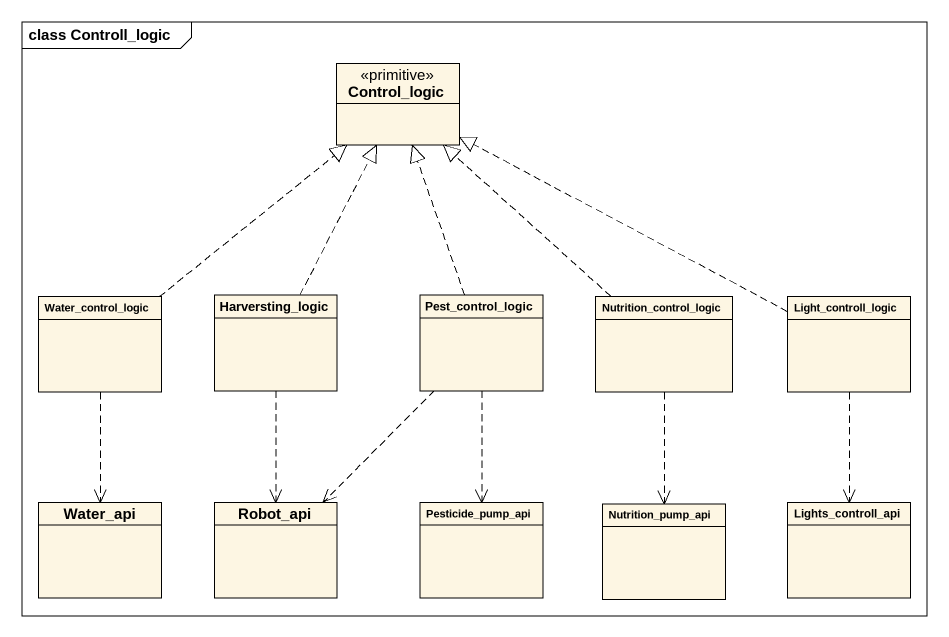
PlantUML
@startuml
mainframe class Controll_logic
hide circle
hide empty members
class Control_logic <<primitive>>
class Water_control_logic
class Harversting_logic
class Pest_control_logic
class Nutrition_control_logic
class Light_controll_logic
class Water_api
class Robot_api
class Pesticide_pump_api
class Nutrition_pump_api
class Lights_controll_api
Water_control_logic .up.|> Control_logic
Water_control_logic ..> Water_api
Harversting_logic .up.|> Control_logic
Harversting_logic ..> Robot_api
Pest_control_logic .up.|> Control_logic
Pest_control_logic ..> Robot_api
Pest_control_logic ..> Pesticide_pump_api
Nutrition_control_logic .up.|> Control_logic
Nutrition_control_logic ..> Nutrition_pump_api
Light_controll_logic .left.|> Control_logic
Light_controll_logic ..> Lights_controll_api
@enduml
